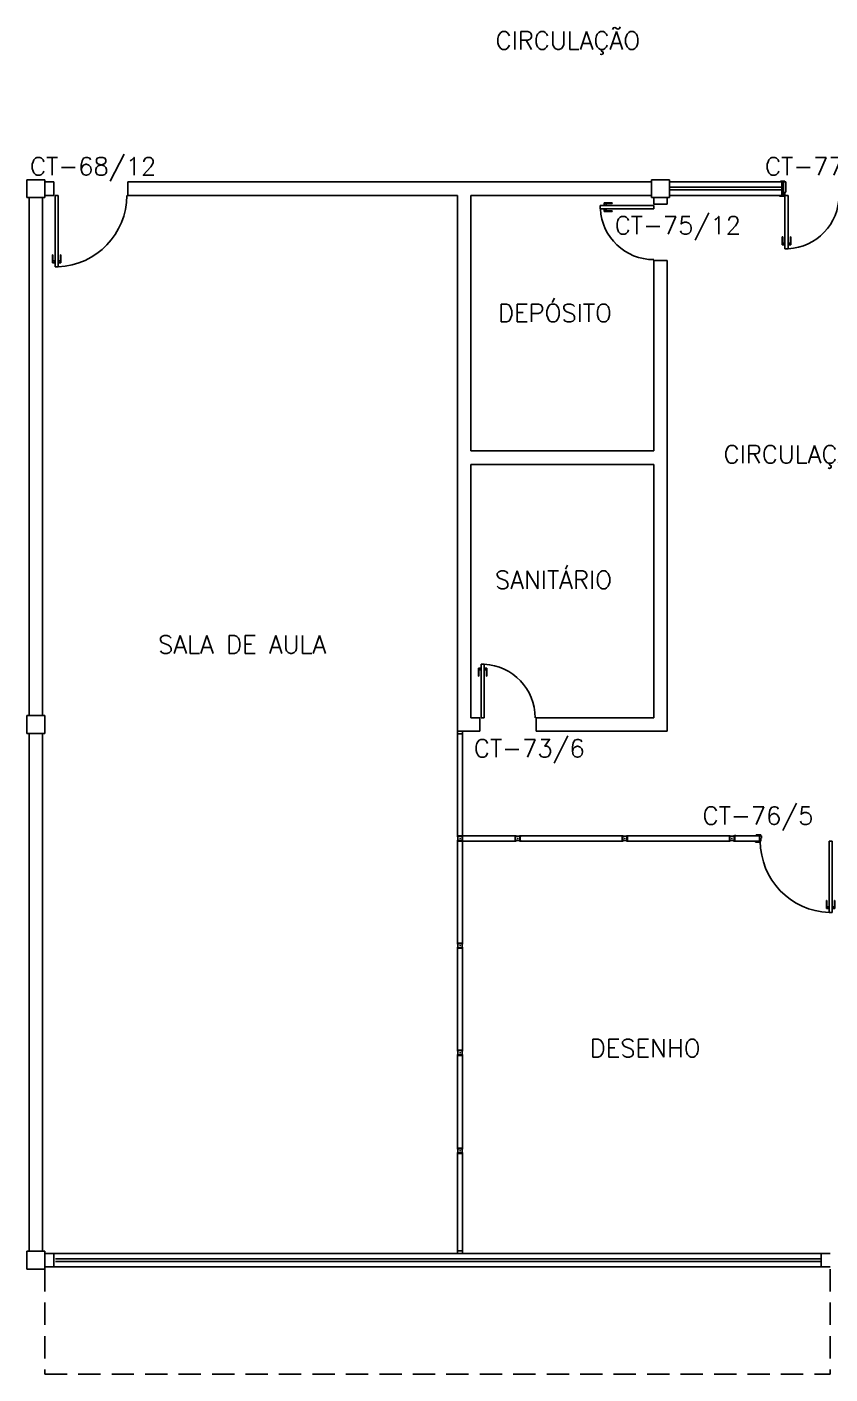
# Model space of a CAD drawing. Header units: millimetres. Extents: x 2069 to 2250, y 1124 to 1284.
# Drawn here: x 2142.21 to 2151.21, y 1220.25 to 1235.33 of the extents above; entities that cross this region are included whole.
import ezdxf

# ---------------------------------------------------------------- set-up
doc = ezdxf.new("R2010")
doc.units = ezdxf.units.MM
doc.linetypes.add('HIDDEN', pattern=[0.375, 0.25, -0.125])
for name, color, linetype in [('ALV', 2, 'Continuous'), ('DIV', 2, 'Continuous'), ('DIV2', 2, 'Continuous'), ('ENDEREÇO', 2, 'Continuous'), ('JANELA', 1, 'Continuous'), ('MACANETA', 1, 'Continuous'), ('MARCO', 2, 'Continuous'), ('PILARES', 3, 'Continuous'), ('PORTA', 2, 'Continuous'), ('PROJ', 1, 'HIDDEN'), ('TEXTO', 2, 'Continuous')]:
    doc.layers.add(name, color=color, linetype=linetype)
doc.styles.add('UNB-100', font='simplex.shx', dxfattribs={"height": 0.2})

# ---------------------------------------------------------------- blocks, each defined once
blk = doc.blocks.new('DIV12')
for p, q in [((-0.0051, 0), (0.0051, 0)), ((0, -0.0051), (0, 0.0051)), ((0.0285, 0.0285), (1.1715, 0.0285)), ((0.0285, -0.0285), (0.0285, 0.0285)), ((1.1715, -0.0285), (1.1715, 0.0285)), ((1.1949, 0), (1.2051, 0)), ((1.2, -0.0051), (1.2, 0.0051)), ((0.0285, -0.0285), (1.1715, -0.0285))]:
    blk.add_line(p, q)
blk = doc.blocks.new('IMTT')
for p, q in [((-0.005, 0), (0.005, 0)), ((0.029, 0.029), (0, 0.029)), ((0, -0.028), (0, 0.029)), ((0.029, -0.028), (0, -0.028))]:
    blk.add_line(p, q)
blk = doc.blocks.new('IDIV')
for p, q in [((-0.029, 0.029), (-0.043, 0.029)), ((-0.029, 0.029), (-0.029, -0.029)), ((0.005, 0), (-0.005, 0)), ((0, 0.005), (0, -0.005)), ((-0.029, -0.029), (-0.043, -0.029))]:
    blk.add_line(p, q)
blk = doc.blocks.new('MTT')
for p, q in [((-0.029, 0.018), (-0.029, 0.029)), ((-0.019, 0.029), (-0.029, 0.029)), ((-0.024, 0.018), (-0.029, 0.018)), ((-0.024, 0.018), (-0.024, -0.019)), ((-0.019, 0.024), (-0.019, 0.029)), ((-0.019, 0.024), (0.018, 0.024)), ((-0.005, 0), (0.005, 0)), ((0, -0.005), (0, 0.005)), ((0.018, 0.024), (0.018, 0.029)), ((0.018, 0.029), (0.029, 0.029)), ((0.024, 0.018), (0.029, 0.018)), ((0.024, 0.018), (0.024, -0.019)), ((0.029, 0.018), (0.029, 0.029)), ((-0.029, -0.019), (-0.024, -0.019)), ((-0.029, -0.019), (-0.029, -0.029)), ((-0.019, -0.029), (-0.029, -0.029)), ((0.018, -0.024), (-0.019, -0.024)), ((-0.019, -0.024), (-0.019, -0.029)), ((0.018, -0.024), (0.018, -0.029)), ((0.018, -0.029), (0.029, -0.029)), ((0.029, -0.019), (0.024, -0.019)), ((0.029, -0.019), (0.029, -0.029))]:
    blk.add_line(p, q)
blk = doc.blocks.new('PL')
for p, q in [((0.25, 0.25), (0.25, 0.45)), ((0.25, 0.45), (0.45, 0.45)), ((0.45, 0.45), (0.45, 0.25)), ((0.45, 0.25), (0.25, 0.25))]:
    blk.add_line(p, q)
blk = doc.blocks.new('DOOR80')
at = {"layer": 'MACANETA', "color": 1}
for p, q in [((-0.015, -0.665), (-0.01, -0.665)), ((-0.015, -0.755), (-0.015, -0.665)), ((-0.01, -0.755), (-0.01, -0.665)), ((-0.01, -0.735), (0.012, -0.735)), ((0.012, -0.763), (0.012, -0.728)), ((0.012, -0.728), (0.015, -0.728)), ((0.053, -0.728), (0.05, -0.728)), ((0.053, -0.763), (0.053, -0.728)), ((0.075, -0.735), (0.053, -0.735)), ((0.08, -0.665), (0.075, -0.665)), ((0.075, -0.755), (0.075, -0.665)), ((0.08, -0.755), (0.08, -0.665)), ((-0.015, -0.755), (0.012, -0.755)), ((0.012, -0.763), (0.015, -0.763)), ((0.053, -0.763), (0.05, -0.763)), ((0.08, -0.755), (0.053, -0.755))]:
    blk.add_line(p, q, dxfattribs=at)
at = {"layer": 'PORTA'}
for p, q in [((0.015, -0.8), (0.015, 0)), ((0.015, 0), (0.05, 0)), ((0.05, -0.8), (0.05, 0)), ((0.05, -0.8), (0.015, -0.8))]:
    blk.add_line(p, q, dxfattribs=at)
at = {"layer": 'PORTA', "color": 1}
blk.add_arc((0.02, 0), 0.8, 272.1491, 0, dxfattribs=at)
blk = doc.blocks.new('DOOR-80')
at = {"layer": 'MACANETA', "color": 1}
for p, q in [((-0.08, -0.755), (-0.08, -0.665)), ((-0.08, -0.665), (-0.075, -0.665)), ((-0.075, -0.755), (-0.075, -0.665)), ((-0.075, -0.735), (-0.053, -0.735)), ((-0.053, -0.728), (-0.05, -0.728)), ((-0.053, -0.763), (-0.053, -0.728)), ((-0.012, -0.728), (-0.015, -0.728)), ((-0.012, -0.763), (-0.012, -0.728)), ((0.01, -0.735), (-0.012, -0.735)), ((0.01, -0.755), (0.01, -0.665)), ((0.015, -0.665), (0.01, -0.665)), ((0.015, -0.755), (0.015, -0.665)), ((-0.08, -0.755), (-0.053, -0.755)), ((-0.053, -0.763), (-0.05, -0.763)), ((-0.012, -0.763), (-0.015, -0.763)), ((0.015, -0.755), (-0.012, -0.755))]:
    blk.add_line(p, q, dxfattribs=at)
at = {"layer": 'PORTA'}
for p, q in [((-0.05, -0.8), (-0.05, 0)), ((-0.015, 0), (-0.05, 0)), ((-0.015, -0.8), (-0.015, 0)), ((-0.05, -0.8), (-0.015, -0.8))]:
    blk.add_line(p, q, dxfattribs=at)
at = {"layer": 'PORTA', "color": 1}
blk.add_arc((-0.02, 0), 0.8, 180, 267.8509, dxfattribs=at)
blk = doc.blocks.new('DOOR-60')
at = {"layer": 'MACANETA', "color": 1}
for p, q in [((-0.08, -0.555), (-0.08, -0.465)), ((-0.08, -0.465), (-0.075, -0.465)), ((-0.08, -0.555), (-0.053, -0.555)), ((-0.075, -0.555), (-0.075, -0.465)), ((-0.075, -0.535), (-0.053, -0.535)), ((-0.053, -0.528), (-0.05, -0.528)), ((-0.053, -0.563), (-0.053, -0.528)), ((-0.053, -0.563), (-0.05, -0.563)), ((-0.012, -0.528), (-0.015, -0.528)), ((-0.012, -0.563), (-0.015, -0.563)), ((-0.012, -0.563), (-0.012, -0.528)), ((0.01, -0.535), (-0.012, -0.535)), ((0.015, -0.555), (-0.012, -0.555)), ((0.01, -0.555), (0.01, -0.465)), ((0.015, -0.465), (0.01, -0.465)), ((0.015, -0.555), (0.015, -0.465))]:
    blk.add_line(p, q, dxfattribs=at)
at = {"layer": 'PORTA'}
for p, q in [((-0.05, -0.6), (-0.05, 0)), ((-0.015, 0), (-0.05, 0)), ((-0.015, -0.6), (-0.015, 0)), ((-0.05, -0.6), (-0.015, -0.6))]:
    blk.add_line(p, q, dxfattribs=at)
at = {"layer": 'PORTA', "color": 1}
blk.add_arc((-0.02, 0), 0.6, 180, 267.134, dxfattribs=at)
blk = doc.blocks.new('DOOR60')
at = {"layer": 'MACANETA', "color": 1}
for p, q in [((-0.015, -0.465), (-0.01, -0.465)), ((-0.015, -0.555), (-0.015, -0.465)), ((-0.015, -0.555), (0.012, -0.555)), ((-0.01, -0.555), (-0.01, -0.465)), ((-0.01, -0.535), (0.012, -0.535)), ((0.012, -0.563), (0.012, -0.528)), ((0.012, -0.528), (0.015, -0.528)), ((0.012, -0.563), (0.015, -0.563)), ((0.053, -0.528), (0.05, -0.528)), ((0.053, -0.563), (0.05, -0.563)), ((0.053, -0.563), (0.053, -0.528)), ((0.075, -0.535), (0.053, -0.535)), ((0.08, -0.555), (0.053, -0.555)), ((0.08, -0.465), (0.075, -0.465)), ((0.075, -0.555), (0.075, -0.465)), ((0.08, -0.555), (0.08, -0.465))]:
    blk.add_line(p, q, dxfattribs=at)
at = {"layer": 'PORTA'}
for p, q in [((0.015, -0.6), (0.015, 0)), ((0.015, 0), (0.05, 0)), ((0.05, -0.6), (0.05, 0)), ((0.05, -0.6), (0.015, -0.6))]:
    blk.add_line(p, q, dxfattribs=at)
at = {"layer": 'PORTA', "color": 1}
blk.add_arc((0.02, 0), 0.6, 272.866, 0, dxfattribs=at)

msp = doc.modelspace()

# ---------------------------------------------------------------- linework, layer by layer
at = {"layer": 'ALV'}
for p, q in [((2142.51325, 1233.59812), (2142.41325, 1233.59812)), ((2142.51325, 1233.44812), (2142.51325, 1233.59812)), ((2149.21374, 1233.59812), (2143.34325, 1233.59812)), ((2143.34325, 1233.44812), (2143.34325, 1233.59812)), ((2150.69325, 1233.59812), (2150.69325, 1233.44812)), ((2150.69325, 1233.44812), (2150.69325, 1233.59812)), ((2142.23825, 1233.42312), (2142.23825, 1227.62312)), ((2142.38825, 1233.42312), (2142.38825, 1227.62312)), ((2142.51325, 1233.44812), (2142.41325, 1233.44812)), ((2147.03825, 1233.44812), (2143.34325, 1233.44812)), ((2147.03825, 1233.44812), (2147.03825, 1227.44812)), ((2147.18825, 1233.44812), (2147.18825, 1230.58562)), ((2149.21374, 1233.44812), (2147.18825, 1233.44812)), ((2149.23825, 1233.42312), (2149.23825, 1233.34812)), ((2149.38825, 1233.42312), (2149.38825, 1233.34812)), ((2149.23825, 1233.34812), (2149.38825, 1233.34812)), ((2149.23825, 1232.71812), (2149.38825, 1232.71812)), ((2149.23825, 1232.71812), (2149.23825, 1230.58562)), ((2149.38825, 1232.71812), (2149.38825, 1227.44812)), ((2149.23825, 1230.58562), (2147.18825, 1230.58562)), ((2149.23825, 1230.43562), (2147.18825, 1230.43562)), ((2147.18825, 1230.43562), (2147.18825, 1227.59812)), ((2149.23825, 1230.43562), (2149.23825, 1227.59812)), ((2147.18825, 1227.59812), (2147.28825, 1227.59812)), ((2147.28825, 1227.59812), (2147.28825, 1227.44812)), ((2147.91825, 1227.59812), (2149.23825, 1227.59812)), ((2147.91825, 1227.59812), (2147.91825, 1227.44812)), ((2142.23825, 1227.42312), (2142.23825, 1221.62312)), ((2142.38825, 1227.42312), (2142.38825, 1221.62312)), ((2147.03825, 1227.44812), (2147.28825, 1227.44812)), ((2147.91825, 1227.44812), (2149.38825, 1227.44812)), ((2142.51337, 1221.59812), (2142.4135, 1221.59812)), ((2142.51337, 1221.59812), (2142.51337, 1221.44812)), ((2151.21325, 1221.59812), (2151.11337, 1221.59812)), ((2151.11337, 1221.44812), (2151.11337, 1221.59812)), ((2142.51337, 1221.44812), (2142.4135, 1221.44812)), ((2151.21325, 1221.44812), (2151.11337, 1221.44812))]:
    msp.add_line(p, q, dxfattribs=at)
at = {"layer": 'DIV2'}
for p, q in [((2147.10963, 1226.27462), (2147.67062, 1226.27462)), ((2147.10963, 1226.27462), (2147.67062, 1226.27462)), ((2147.10963, 1226.27462), (2147.67062, 1226.27462)), ((2147.10963, 1226.21762), (2147.67062, 1226.21762)), ((2150.1084, 1226.24612), (2150.1186, 1226.24612)), ((2150.1084, 1226.24612), (2150.1186, 1226.24612)), ((2150.1186, 1226.24612), (2150.1084, 1226.24612)), ((2150.1084, 1226.24612), (2150.1186, 1226.24612)), ((2150.1084, 1226.24612), (2150.1186, 1226.24612)), ((2150.1186, 1226.24612), (2150.1084, 1226.24612)), ((2150.1084, 1226.24612), (2150.1186, 1226.24612)), ((2150.1084, 1226.24612), (2150.1186, 1226.24612)), ((2150.1186, 1226.24612), (2150.1084, 1226.24612)), ((2150.1135, 1226.24102), (2150.1135, 1226.25122)), ((2150.1135, 1226.25122), (2150.1135, 1226.24102)), ((2150.1135, 1226.24102), (2150.1135, 1226.25122)), ((2150.1135, 1226.25122), (2150.1135, 1226.24102)), ((2150.1135, 1226.24102), (2150.1135, 1226.25122)), ((2150.1135, 1226.25122), (2150.1135, 1226.24102)), ((2150.14331, 1226.26262), (2150.1373, 1226.26262)), ((2150.14331, 1226.26262), (2150.1373, 1226.26262)), ((2150.14331, 1226.26262), (2150.1373, 1226.26262)), ((2150.14331, 1226.22962), (2150.1373, 1226.22962)), ((2150.14331, 1226.22962), (2150.1373, 1226.22962)), ((2150.14331, 1226.22962), (2150.1373, 1226.22962)), ((2150.14331, 1226.26462), (2150.13735, 1226.26462)), ((2150.13735, 1226.26462), (2150.13735, 1226.26262)), ((2150.14331, 1226.26462), (2150.13735, 1226.26462)), ((2150.13735, 1226.26462), (2150.13735, 1226.26262)), ((2150.14331, 1226.26462), (2150.13735, 1226.26462)), ((2150.13735, 1226.26462), (2150.13735, 1226.26262)), ((2150.13735, 1226.22962), (2150.13735, 1226.22762)), ((2150.13735, 1226.22962), (2150.13735, 1226.22762)), ((2150.13735, 1226.22962), (2150.13735, 1226.22762)), ((2150.14331, 1226.22762), (2150.13735, 1226.22762)), ((2150.14331, 1226.22762), (2150.13735, 1226.22762)), ((2150.14331, 1226.22762), (2150.13735, 1226.22762)), ((2150.14331, 1226.27812), (2150.14331, 1226.26462)), ((2150.1555, 1226.27812), (2150.14331, 1226.27812)), ((2150.14331, 1226.27812), (2150.14331, 1226.26462)), ((2150.1555, 1226.27812), (2150.14331, 1226.27812)), ((2150.14331, 1226.27812), (2150.14331, 1226.26462)), ((2150.1555, 1226.27812), (2150.14331, 1226.27812)), ((2150.14331, 1226.26262), (2150.14331, 1226.22962)), ((2150.14331, 1226.26262), (2150.14331, 1226.22962)), ((2150.14331, 1226.26262), (2150.14331, 1226.22962)), ((2150.14331, 1226.22762), (2150.14331, 1226.21412)), ((2150.14331, 1226.22762), (2150.14331, 1226.21412)), ((2150.14331, 1226.22762), (2150.14331, 1226.21412)), ((2150.1555, 1226.21412), (2150.14331, 1226.21412)), ((2150.1555, 1226.21412), (2150.14331, 1226.21412)), ((2150.1555, 1226.21412), (2150.14331, 1226.21412)), ((2150.14531, 1226.27612), (2150.4215, 1226.27612)), ((2150.14531, 1226.27612), (2150.14531, 1226.21612)), ((2150.14531, 1226.27612), (2150.14531, 1226.21612)), ((2150.14531, 1226.27612), (2150.14531, 1226.21612)), ((2150.14531, 1226.27612), (2150.14531, 1226.21612)), ((2150.14531, 1226.27612), (2150.4215, 1226.27612)), ((2150.14531, 1226.27612), (2150.14531, 1226.21612)), ((2150.14531, 1226.27612), (2150.14531, 1226.21612)), ((2150.14531, 1226.27612), (2150.4215, 1226.27612)), ((2150.14531, 1226.25512), (2150.14531, 1226.27312)), ((2150.14531, 1226.25512), (2150.14531, 1226.27312)), ((2150.14531, 1226.25512), (2150.14531, 1226.27312)), ((2150.14531, 1226.23712), (2150.14531, 1226.21912)), ((2150.14531, 1226.21612), (2150.14531, 1226.23712)), ((2150.14531, 1226.23712), (2150.14531, 1226.21912)), ((2150.14531, 1226.21612), (2150.14531, 1226.23712)), ((2150.14531, 1226.23712), (2150.14531, 1226.21912)), ((2150.14531, 1226.21612), (2150.14531, 1226.23712)), ((2150.14531, 1226.21612), (2150.4215, 1226.21612)), ((2150.14531, 1226.21612), (2150.4215, 1226.21612)), ((2150.14531, 1226.21612), (2150.4215, 1226.21612)), ((2150.1555, 1226.27812), (2150.1555, 1226.27612)), ((2150.1555, 1226.27812), (2150.1555, 1226.27612)), ((2150.1555, 1226.27812), (2150.1555, 1226.27612)), ((2150.1555, 1226.21612), (2150.1555, 1226.21412)), ((2150.1555, 1226.21612), (2150.1555, 1226.21412)), ((2150.1555, 1226.21612), (2150.1555, 1226.21412)), ((2150.3765, 1226.21612), (2150.3765, 1226.20612)), ((2150.3765, 1226.21612), (2150.3765, 1226.20612)), ((2150.3765, 1226.21612), (2150.3765, 1226.20612)), ((2150.3765, 1226.20612), (2150.4265, 1226.20612)), ((2150.3765, 1226.20612), (2150.4265, 1226.20612)), ((2150.3765, 1226.20612), (2150.4265, 1226.20612)), ((2150.3865, 1226.28612), (2150.3865, 1226.27612)), ((2150.4365, 1226.28612), (2150.3865, 1226.28612)), ((2150.3865, 1226.28612), (2150.3865, 1226.27612)), ((2150.4365, 1226.28612), (2150.3865, 1226.28612)), ((2150.3865, 1226.28612), (2150.3865, 1226.27612)), ((2150.4365, 1226.28612), (2150.3865, 1226.28612)), ((2150.4215, 1226.27612), (2150.4365, 1226.27612)), ((2150.4215, 1226.21612), (2150.4215, 1226.27612)), ((2150.4215, 1226.27612), (2150.4365, 1226.27612)), ((2150.4215, 1226.21612), (2150.4215, 1226.27612)), ((2150.4215, 1226.27612), (2150.4365, 1226.27612)), ((2150.4215, 1226.21612), (2150.4215, 1226.27612)), ((2150.4215, 1226.21612), (2150.43149, 1226.21612)), ((2150.4215, 1226.21612), (2150.4365, 1226.21612)), ((2150.4265, 1226.20612), (2150.4215, 1226.21612)), ((2150.4215, 1226.21612), (2150.43149, 1226.21612)), ((2150.4215, 1226.21612), (2150.4365, 1226.21612)), ((2150.4265, 1226.20612), (2150.4215, 1226.21612)), ((2150.4215, 1226.21612), (2150.43149, 1226.21612)), ((2150.4215, 1226.21612), (2150.4365, 1226.21612)), ((2150.4265, 1226.20612), (2150.4215, 1226.21612)), ((2150.4365, 1226.27612), (2150.4365, 1226.28612)), ((2150.4365, 1226.27612), (2150.4365, 1226.28612)), ((2150.4365, 1226.27612), (2150.4365, 1226.28612)), ((2150.4465, 1226.27612), (2150.4365, 1226.27612)), ((2150.4465, 1226.27612), (2150.4365, 1226.27612)), ((2150.4465, 1226.27612), (2150.4365, 1226.27612)), ((2150.4365, 1226.25112), (2150.4465, 1226.25112)), ((2150.4365, 1226.21612), (2150.4365, 1226.25112)), ((2150.4365, 1226.25112), (2150.4465, 1226.25112)), ((2150.4365, 1226.21612), (2150.4365, 1226.25112)), ((2150.4365, 1226.25112), (2150.4465, 1226.25112)), ((2150.4365, 1226.21612), (2150.4365, 1226.25112)), ((2150.4465, 1226.25112), (2150.4465, 1226.27612)), ((2150.4465, 1226.25112), (2150.4465, 1226.27612)), ((2150.4465, 1226.25112), (2150.4465, 1226.27612)), ((2147.03825, 1222.791), (2147.03825, 1223.80324)), ((2147.03825, 1222.791), (2147.03825, 1223.80324)), ((2147.03825, 1222.791), (2147.03825, 1223.80324)), ((2147.09525, 1222.791), (2147.09525, 1223.80324)), ((2147.09525, 1222.791), (2147.09525, 1223.80324)), ((2147.09525, 1222.791), (2147.09525, 1223.80324)), ((2147.03825, 1221.641), (2147.03825, 1222.70524)), ((2147.03825, 1221.641), (2147.03825, 1222.70524)), ((2147.03825, 1221.641), (2147.03825, 1222.70524)), ((2147.09525, 1221.641), (2147.09525, 1222.70524)), ((2147.09525, 1221.641), (2147.09525, 1222.70524)), ((2147.09525, 1221.641), (2147.09525, 1222.70524))]:
    msp.add_line(p, q, dxfattribs=at)
at = {"layer": 'JANELA'}
for p, q in [((2150.67325, 1233.59812), (2149.41325, 1233.59812)), ((2150.67325, 1233.53812), (2149.41325, 1233.53812)), ((2150.67325, 1233.50812), (2149.41325, 1233.50812)), ((2150.67325, 1233.44812), (2149.41325, 1233.44812)), ((2151.11337, 1221.59812), (2142.51337, 1221.59812)), ((2151.11337, 1221.53812), (2142.53337, 1221.53812)), ((2151.11337, 1221.50812), (2142.53337, 1221.50812)), ((2151.11337, 1221.44812), (2142.51337, 1221.44812))]:
    msp.add_line(p, q, dxfattribs=at)
at = {"layer": 'JANELA', "color": 3}
for p, q in [((2150.67325, 1233.59812), (2150.67325, 1233.44812)), ((2150.69325, 1233.59812), (2150.67325, 1233.59812)), ((2150.67325, 1233.44812), (2150.69325, 1233.44812)), ((2142.51337, 1221.59812), (2142.51337, 1221.59812)), ((2142.51337, 1221.44812), (2142.51337, 1221.59812)), ((2151.11337, 1221.59812), (2151.11337, 1221.59812)), ((2151.11337, 1221.44812), (2151.11337, 1221.59812)), ((2142.51337, 1221.44812), (2142.51337, 1221.44812)), ((2151.11337, 1221.44812), (2151.11337, 1221.44812))]:
    msp.add_line(p, q, dxfattribs=at)
at = {"layer": 'MARCO'}
for p, q in [((2150.70825, 1233.60812), (2150.65825, 1233.60812)), ((2150.65825, 1233.60812), (2150.65825, 1233.59812)), ((2150.69325, 1233.59812), (2150.70825, 1233.59812)), ((2150.70825, 1233.59812), (2150.70825, 1233.60812)), ((2150.71825, 1233.59812), (2150.70825, 1233.59812)), ((2150.71825, 1233.48312), (2150.71825, 1233.59812)), ((2150.64825, 1233.44812), (2150.64825, 1233.43812)), ((2150.64825, 1233.43812), (2150.69825, 1233.43812)), ((2150.69325, 1233.44812), (2150.69825, 1233.44812)), ((2150.69825, 1233.43812), (2150.69825, 1233.44812)), ((2150.69825, 1233.44812), (2150.70825, 1233.44812)), ((2150.70825, 1233.44812), (2150.70825, 1233.48312)), ((2150.70825, 1233.48312), (2150.71825, 1233.48312))]:
    msp.add_line(p, q, dxfattribs=at)
at = {"layer": 'PROJ'}
for p, q in [((2142.41301, 1221.42312), (2142.41301, 1220.24812)), ((2151.21301, 1221.42312), (2151.21301, 1220.24812)), ((2142.41301, 1220.24812), (2151.21301, 1220.24812))]:
    msp.add_line(p, q, dxfattribs=at)

# ---------------------------------------------------------------- block references
at = {"layer": 'DIV', "rotation": 270}
msp.add_blockref('IMTT', (2147.06675, 1227.44812), dxfattribs=at)
msp.add_blockref('IMTT', (2147.06675, 1227.44812), dxfattribs=at)
msp.add_blockref('IMTT', (2147.06675, 1227.44812), dxfattribs=at)
at = {"layer": 'DIV'}
msp.add_blockref('DOOR-80', (2151.2515, 1226.21612), dxfattribs=at)
at = {"layer": 'DIV2'}
for name, p, rotation in [('DIV12', (2147.06675, 1227.44612), 270), ('DIV12', (2147.06675, 1227.44612), 270), ('DIV12', (2147.06675, 1227.44612), 270), ('DIV12', (2147.06675, 1226.24612), 270), ('DIV12', (2147.06675, 1226.24612), 270), ('DIV12', (2147.06675, 1226.24612), 270), ('IDIV', (2147.06675, 1226.24612), 180), ('IDIV', (2147.06675, 1226.24612), 180), ('IDIV', (2147.06675, 1226.24612), 180), ('DIV12', (2147.06675, 1225.04612), 270), ('DIV12', (2147.06675, 1225.04612), 270), ('DIV12', (2147.06675, 1225.04612), 270), ('IDIV', (2147.06675, 1223.84612), 90), ('IDIV', (2147.06675, 1223.84612), 90), ('IDIV', (2147.06675, 1223.84612), 90), ('IDIV', (2147.06675, 1222.74812), 270), ('IDIV', (2147.06675, 1222.74812), 270), ('IDIV', (2147.06675, 1222.74812), 270), ('MTT', (2147.06675, 1222.74812), 90), ('MTT', (2147.06675, 1222.74812), 90), ('MTT', (2147.06675, 1222.74812), 90), ('IDIV', (2147.06675, 1222.74812), 90), ('IDIV', (2147.06675, 1222.74812), 90), ('IDIV', (2147.06675, 1222.74812), 90), ('IDIV', (2147.06675, 1221.59812), 270), ('IDIV', (2147.06675, 1221.59812), 270), ('IDIV', (2147.06675, 1221.59812), 270), ('IMTT', (2147.06675, 1221.59812), 90), ('IMTT', (2147.06675, 1221.59812), 90), ('IMTT', (2147.06675, 1221.59812), 90)]:
    msp.add_blockref(name, p, dxfattribs=dict(at, rotation=rotation))
for name, p in [('MTT', (2147.06675, 1226.24612)), ('MTT', (2147.06675, 1226.24612)), ('MTT', (2147.06675, 1226.24612)), ('IDIV', (2147.7135, 1226.24612)), ('IDIV', (2147.7135, 1226.24612)), ('IDIV', (2147.7135, 1226.24612)), ('MTT', (2147.7135, 1226.24612)), ('MTT', (2147.7135, 1226.24612)), ('MTT', (2147.7135, 1226.24612)), ('DIV12', (2147.7135, 1226.24612)), ('DIV12', (2147.7135, 1226.24612)), ('DIV12', (2147.7135, 1226.24612)), ('MTT', (2148.9135, 1226.24612)), ('MTT', (2148.9135, 1226.24612)), ('MTT', (2148.9135, 1226.24612)), ('DIV12', (2148.9135, 1226.24612)), ('DIV12', (2148.9135, 1226.24612)), ('DIV12', (2148.9135, 1226.24612)), ('MTT', (2150.1135, 1226.24612)), ('MTT', (2150.1135, 1226.24612)), ('MTT', (2150.1135, 1226.24612)), ('MTT', (2147.06675, 1225.04612)), ('MTT', (2147.06675, 1225.04612)), ('MTT', (2147.06675, 1225.04612)), ('MTT', (2147.06675, 1223.84612)), ('MTT', (2147.06675, 1223.84612)), ('MTT', (2147.06675, 1223.84612))]:
    msp.add_blockref(name, p, dxfattribs=at)
at = {"layer": 'PILARES', "xscale": -1, "rotation": 180}
for p in [(2141.96325, 1233.87312), (2141.9635, 1227.87312), (2141.9635, 1221.87312)]:
    msp.add_blockref('PL', p, dxfattribs=at)
at = {"layer": 'PILARES'}
msp.add_blockref('PL', (2148.96325, 1233.17312), dxfattribs=at)
at = {"layer": 'PORTA'}
msp.add_blockref('DOOR80', (2142.51325, 1233.44812), dxfattribs=at)
for name, p, rotation in [('DOOR60', (2150.69325, 1233.44812), 7.717094323603464e-09), ('DOOR-60', (2147.28825, 1227.59812), 180)]:
    msp.add_blockref(name, p, dxfattribs=dict(at, rotation=rotation))
at = {"layer": 'PORTA', "xscale": -1, "rotation": 269.9999999922825}
msp.add_blockref('DOOR-60', (2149.23825, 1233.34812), dxfattribs=at)

# ---------------------------------------------------------------- texts
at = {"layer": 'ENDEREÇO', "style": 'UNB-100'}
for s, p in [('CT-68/12', (2142.24781, 1233.67264)), ('CT-77/12', (2150.48421, 1233.67264)), ('CT-75/12', (2148.80057, 1233.01259)), ('CT-73/6', (2147.22164, 1227.15561)), ('CT-76/5', (2149.78462, 1226.40162))]:
    msp.add_text(s, height=0.2, dxfattribs=at).set_placement(p)
at = {"layer": 'TEXTO', "style": 'UNB-100'}
for s, p in [('CIRCULAÇÃO', (2147.46518, 1235.08157)), ('DEPÓSITO', (2147.49186, 1232.03084)), ('CIRCULAÇÃO', (2150.02038, 1230.44766)), ('SANITÁRIO', (2147.45818, 1229.04151)), ('SALA DE AULA', (2143.68252, 1228.31792)), ('DESENHO', (2148.51974, 1223.7979))]:
    msp.add_text(s, height=0.2, dxfattribs=at).set_placement(p)

doc.saveas('drawing.dxf')
